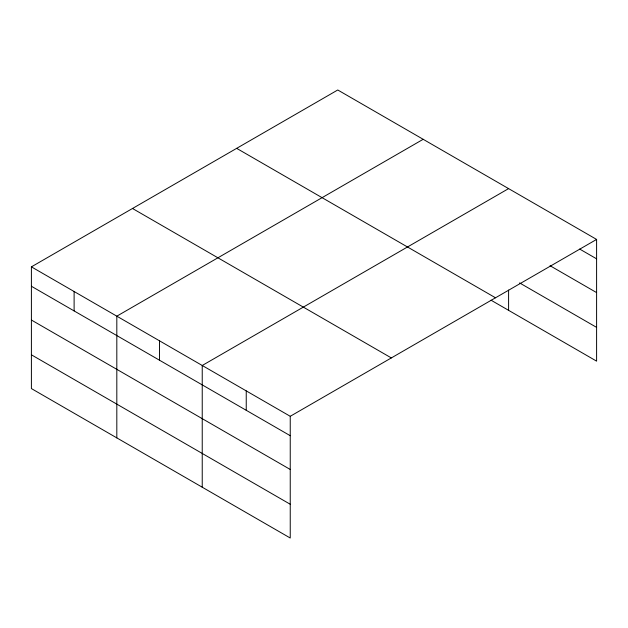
<?xml version="1.0" encoding="UTF-8"?>
<svg xmlns="http://www.w3.org/2000/svg" width="628" height="628" viewBox="0 0 628 628"><rect width="100%" height="100%" fill="white"/><g stroke="black" fill="none" stroke-linecap="round" stroke-linejoin="round"><path stroke-width="0.94" d="M31.4 266.853L290.238 416.293L290.238 538.015L31.4 388.575L31.4 266.853L337.762 89.985L596.6 239.425L596.6 361.147L491.01 300.184M423.178 139.298L116.816 316.174L116.816 437.897M508.594 188.612L202.232 365.488L202.232 487.21M290.238 416.293L596.6 239.425M579.675 249.057L596.6 258.83M550.057 265.723L596.6 292.593M519.591 282.922L596.6 327.376M236.662 148.349L495.5 297.79M132.5 208.488L391.338 357.929M31.4 286.258L290.238 435.699M31.4 320.029L290.238 469.469M31.4 354.812L290.238 504.253M508.594 290.073L508.594 310.334M246.239 390.891L246.239 410.296M159.528 340.831L159.528 360.236M74.112 291.51L74.112 310.923"/></g></svg>
